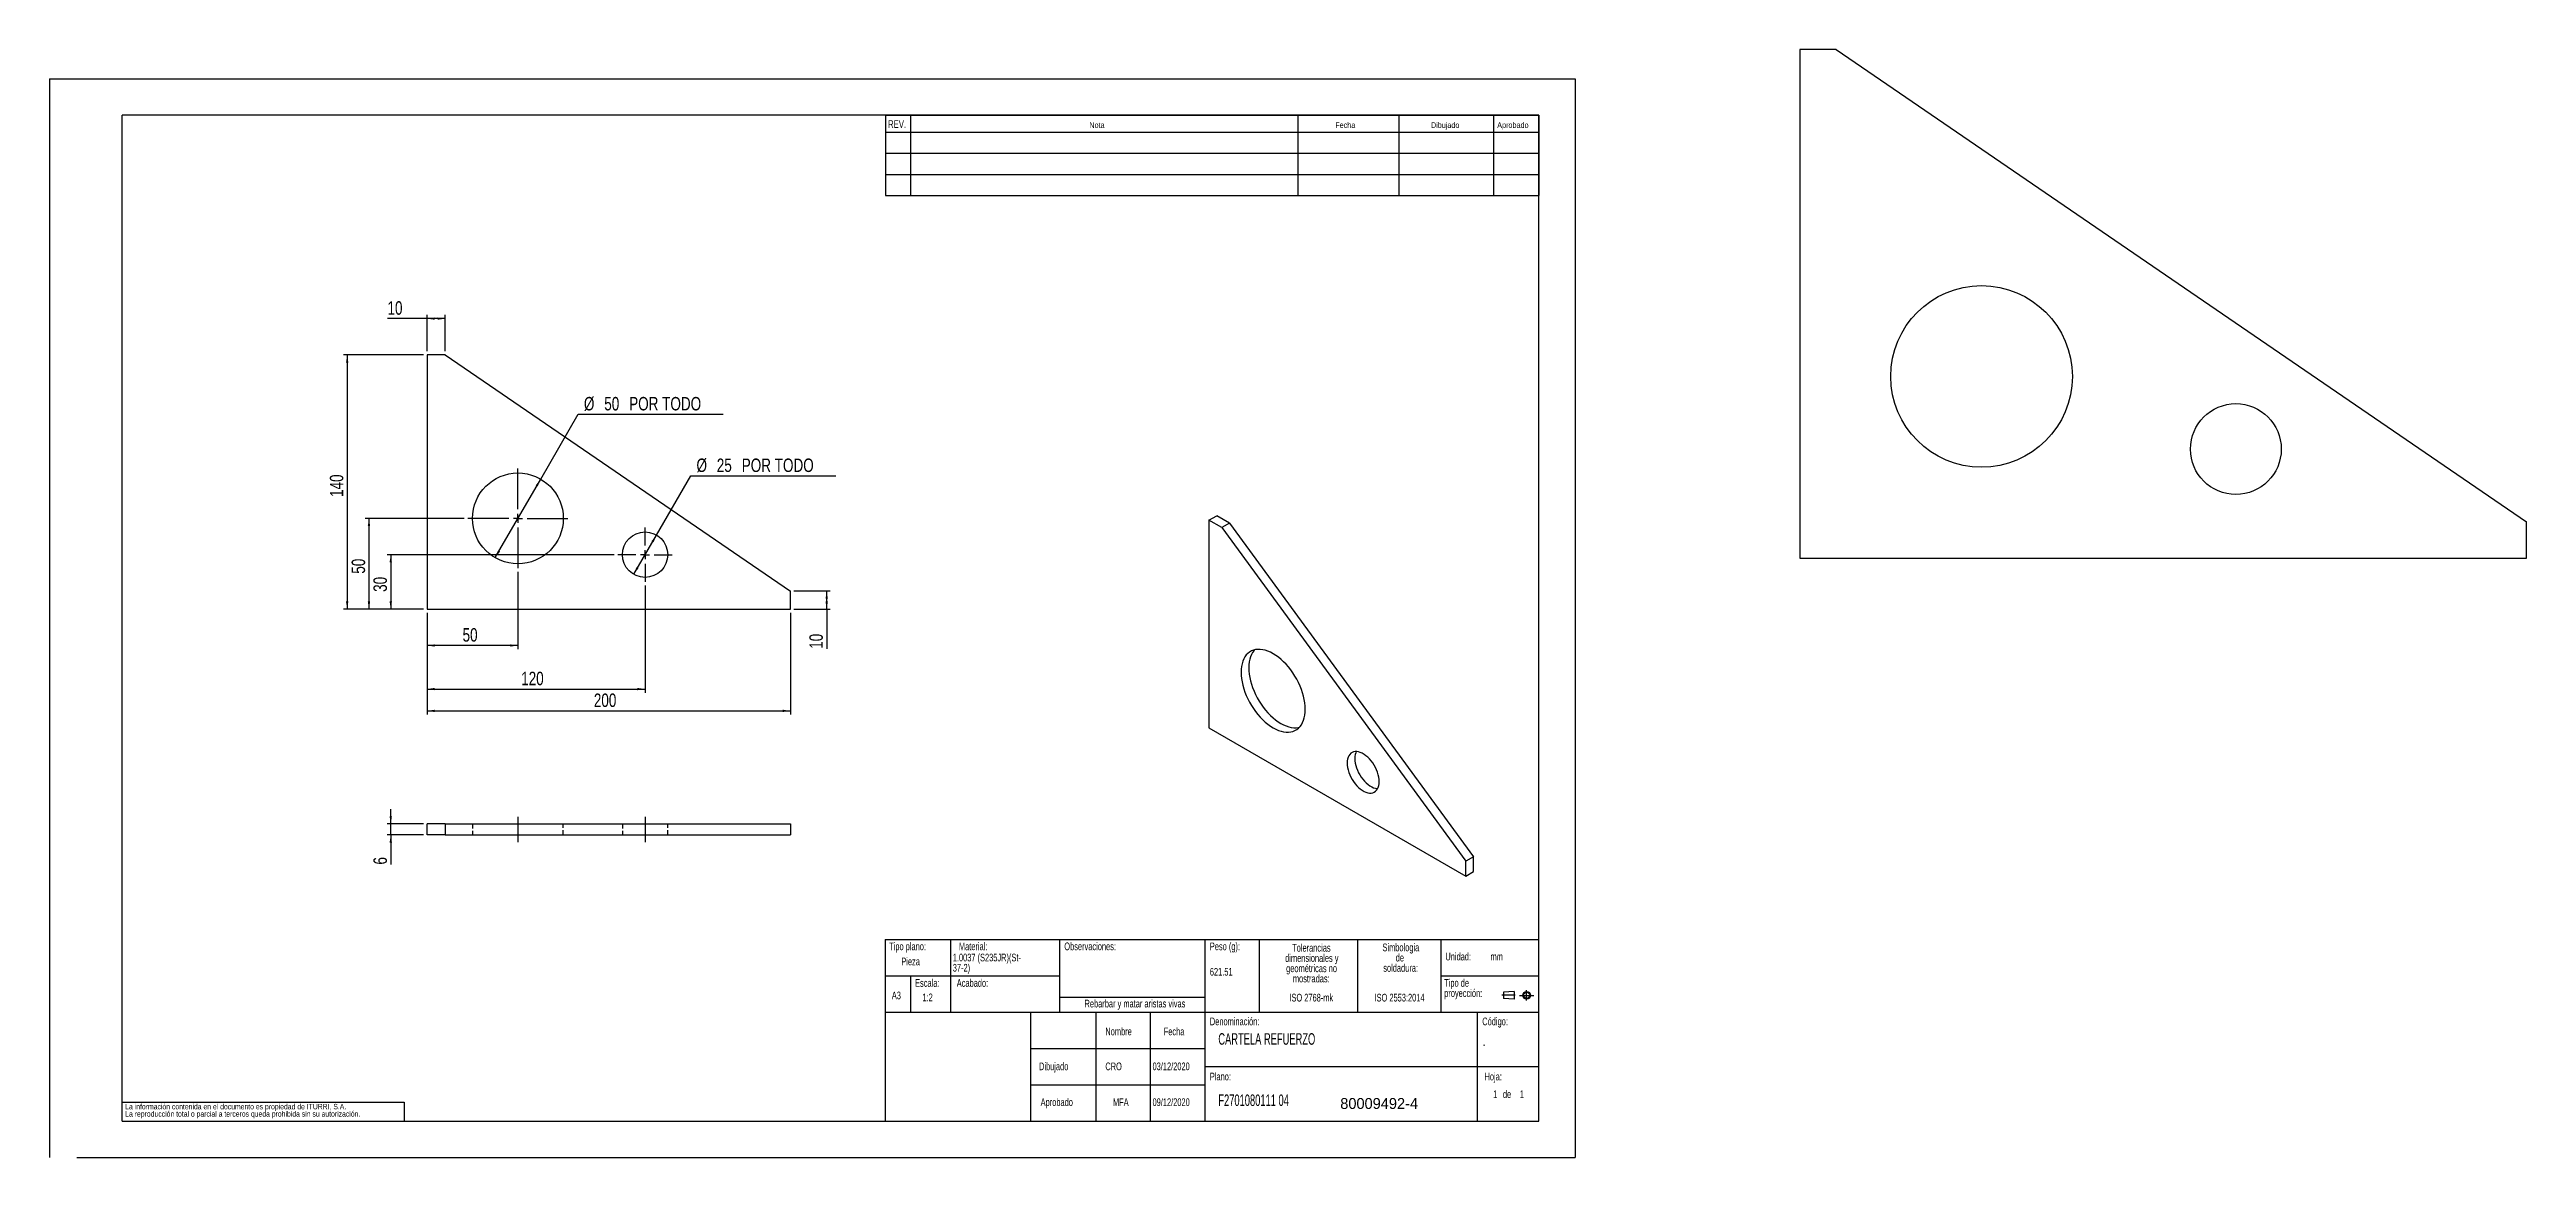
# Model space of a CAD drawing. Extents: x 0 to 2826, y 0 to 813.
# Drawn here: x 0 to 682, y 0 to 305 of the extents above.
import ezdxf

# ---------------------------------------------------------------- set-up
doc = ezdxf.new("R2010")
doc.units = 0
for name, pattern in [('SLD-CENTRADA-TRAZOS-LARGOS', [19.05, 15.24, -1.27, 1.27, -1.27]), ('SLD-CONTINUA', [0]), ('SLD-DISCONTINUA', [1.905, 1.27, -0.635])]:
    doc.linetypes.add(name, pattern=pattern)
doc.layers.get('0').update_dxf_attribs({"linetype": 'CONTINUOUS'})
doc.layers.add('FORMATO', color=7, linetype='SLD-CONTINUA')
doc.layers.add('SLD-0', color=179, linetype='SLD-CONTINUA')
doc.styles.add('SLDTEXTSTYLE0', font='TXT', dxfattribs={"width": 0.605})
doc.styles.add('SLDTEXTSTYLE1', font='TXT', dxfattribs={"width": 0.75})
doc.dimstyles.new('SLDDIMSTYLE0', dxfattribs={"dimtxt": 3.704167, "dimasz": 2.116667, "dimexe": 0, "dimexo": 0.0625, "dimgap": 0.926042, "dimtad": 1, "dimdec": 1, "dimlfac": 2, "dimrnd": 1e-09, "dimzin": 12, "dimdsep": 46, "dimtxsty": 'SLDTEXTSTYLE1', "dimsah": 1, "dimcen": 0.09, "dimadec": 0, "dimazin": 0, "dimtfac": 1, "dimtdec": 1, "dimtofl": 0, "dimtmove": 0, "dimatfit": 3, "dimfxl": 1, "dimtolj": 1, "dimtzin": 12, "dimarcsym": 0})
doc.dimstyles.new('SLDDIMSTYLE1', dxfattribs={"dimtxt": 3.704167, "dimasz": 2.116667, "dimexe": 0, "dimexo": 0.0625, "dimgap": 0.926042, "dimtad": 1, "dimdec": 1, "dimlfac": 2, "dimrnd": 1e-09, "dimzin": 12, "dimdsep": 46, "dimtxsty": 'SLDTEXTSTYLE1', "dimsah": 1, "dimcen": 0.09, "dimadec": 0, "dimazin": 0, "dimtfac": 1, "dimtdec": 1, "dimtmove": 0, "dimatfit": 0, "dimfxl": 1, "dimtolj": 1, "dimtzin": 12, "dimarcsym": 0})
doc.dimstyles.new('SLDDIMSTYLE2', dxfattribs={"dimtxt": 3.704167, "dimasz": 2.116667, "dimexe": 0, "dimexo": 0.0625, "dimgap": 0.926042, "dimtad": 0, "dimtih": 1, "dimtoh": 1, "dimdec": 1, "dimlfac": 2, "dimrnd": 1e-09, "dimzin": 12, "dimdsep": 46, "dimtxsty": 'SLDTEXTSTYLE1', "dimsah": 1, "dimcen": 0, "dimadec": 0, "dimazin": 0, "dimtfac": 1, "dimtdec": 1, "dimtmove": 0, "dimatfit": 3, "dimfxl": 1, "dimtolj": 1, "dimtzin": 12, "dimarcsym": 0})

# ---------------------------------------------------------------- blocks, each defined once
blk = doc.blocks.new('BLOQUE3')
at = {"color": 7, "linetype": 'SLD-CONTINUA'}
for p, q in [((397.68, 130.95), (395.23, 130.77)), ((395.23, 130.77), (395.23, 129.34)), ((397.68, 130.95), (397.68, 129.16)), ((397.68, 129.16), (395.23, 129.34))]:
    blk.add_line(p, q, dxfattribs=at)
at = {"color": 7, "linetype": 'SLD-CENTRADA-TRAZOS-LARGOS'}
for p, q in [((400.52, 128.85), (400.52, 131.19)), ((397.92, 130.06), (394.8, 130.06)), ((398.88, 130.02), (402.16, 130.02))]:
    blk.add_line(p, q, dxfattribs=at)
at = {"color": 7, "linetype": 'SLD-CONTINUA'}
for radius in [0.892, 0.713]:
    blk.add_circle((400.52, 130.02), radius, dxfattribs=at)
blk = doc.blocks.new('SW_NOTE_0')
at = {"layer": 'SLD-0', "color": 0, "attachment_point": 2, "style": 'SLDTEXTSTYLE0'}
for s, insert, char_height in [('dimensionales y', (7.54, -0.09), 2.1167), ('Tolerancias', (7.41, 2.73), 2.1167), ('geométricas no', (7.46, -2.92), 2.1167), ('mostradas:', (7.38, -5.74), 2.117)]:
    blk.add_mtext(s, dxfattribs=dict(at, insert=insert, char_height=char_height))
blk = doc.blocks.new('SW_NOTE_0_1')
at = {"layer": 'SLD-0', "color": 0, "attachment_point": 1, "style": 'SLDTEXTSTYLE0'}
for s, insert, char_height in [('Tipo de', (0, 2.73), 2.117), ('proyección:', (0, -0.09), 2.1167)]:
    blk.add_mtext(s, dxfattribs=dict(at, insert=insert, char_height=char_height))
blk = doc.blocks.new('SW_NOTE_0_2')
at = {"layer": 'SLD-0', "color": 0, "char_height": 2.117, "attachment_point": 2, "style": 'SLDTEXTSTYLE0'}
for s, insert in [('Simbologia', (7.11, 2.73)), ('de', (6.84, -0.09)), ('soldadura:', (7.06, -2.92))]:
    blk.add_mtext(s, dxfattribs=dict(at, insert=insert))
blk = doc.blocks.new('SW_NOTE_0_3')
at = {"layer": 'SLD-0', "color": 0, "attachment_point": 1, "style": 'SLDTEXTSTYLE0'}
for s, insert, char_height in [('37-2)', (0, -0.09), 2.117), ('1.0037 (S235JR)(St-', (0, 2.73), 2.1167)]:
    blk.add_mtext(s, dxfattribs=dict(at, insert=insert, char_height=char_height))
blk = doc.blocks.new('SW_NOTE_0_4')
at = {"layer": 'SLD-0', "color": 0, "char_height": 1.5, "attachment_point": 1, "style": 'SLDTEXTSTYLE1'}
for s, insert in [('La información contenida en el documento es propiedad de ITURRI, S.A.', (0, 1.93)), ('La reproducción total o parcial a terceros queda prohibida sin su autorización.', (0, -0.07))]:
    blk.add_mtext(s, dxfattribs=dict(at, insert=insert))
blk = doc.blocks.new('SW_NOTE_0_5')
at = {"layer": 'SLD-0', "color": 0, "attachment_point": 2, "style": 'SLDTEXTSTYLE0'}
for s, insert, char_height in [('dimensionales y', (7.54, -0.09), 2.1167), ('Tolerancias', (7.41, 2.73), 2.1167), ('geométricas no', (7.46, -2.92), 2.1167), ('mostradas:', (7.38, -5.74), 2.117)]:
    blk.add_mtext(s, dxfattribs=dict(at, insert=insert, char_height=char_height))
blk = doc.blocks.new('SW_NOTE_0_6')
at = {"layer": 'SLD-0', "color": 0, "attachment_point": 1, "style": 'SLDTEXTSTYLE0'}
for s, insert, char_height in [('Tipo de', (0, 2.73), 2.117), ('proyección:', (0, -0.09), 2.1167)]:
    blk.add_mtext(s, dxfattribs=dict(at, insert=insert, char_height=char_height))
blk = doc.blocks.new('SW_NOTE_0_7')
at = {"layer": 'SLD-0', "color": 0, "char_height": 2.117, "attachment_point": 2, "style": 'SLDTEXTSTYLE0'}
for s, insert in [('Simbologia', (7.11, 2.73)), ('de', (6.84, -0.09)), ('soldadura:', (7.06, -2.92))]:
    blk.add_mtext(s, dxfattribs=dict(at, insert=insert))
blk = doc.blocks.new('SW_NOTE_0_8')
at = {"layer": 'SLD-0', "color": 0, "attachment_point": 1, "style": 'SLDTEXTSTYLE0'}
for s, insert, char_height in [('37-2)', (0, -0.09), 2.117), ('1.0037 (S235JR)(St-', (0, 2.73), 2.1167)]:
    blk.add_mtext(s, dxfattribs=dict(at, insert=insert, char_height=char_height))
blk = doc.blocks.new('SW_NOTE_0_9')
at = {"layer": 'SLD-0', "color": 0, "char_height": 1.5, "attachment_point": 1, "style": 'SLDTEXTSTYLE1'}
for s, insert in [('La información contenida en el documento es propiedad de ITURRI, S.A.', (0, 1.93)), ('La reproducción total o parcial a terceros queda prohibida sin su autorización.', (0, -0.07))]:
    blk.add_mtext(s, dxfattribs=dict(at, insert=insert))
blk = doc.blocks.new('_D')
at = {"layer": 'FORMATO', "color": 7, "transparency": 16777216}
for p, q in [((102.93, 220.96), (80.93, 220.96)), ((81.93, 220.96), (81.93, 150.96)), ((102.93, 150.96), (80.93, 150.96))]:
    blk.add_line(p, q, dxfattribs=at)
for points in [[(81.93, 220.96), (81.61, 218.84), (82.26, 218.84)], [(81.93, 150.96), (82.26, 153.07), (81.61, 153.07)]]:
    blk.add_solid(points, dxfattribs=at)
at = {"layer": 'FORMATO', "color": 7, "transparency": 16777216, "insert": (77.16, 181.85), "char_height": 3.704, "attachment_point": 1, "rotation": 90, "style": 'SLDTEXTSTYLE1'}
blk.add_mtext('140', dxfattribs=at)
blk = doc.blocks.new('_D_1')
at = {"layer": 'FORMATO', "color": 7, "transparency": 16777216}
for p, q in [((114.18, 175.96), (86.93, 175.96)), ((87.93, 175.96), (87.93, 150.96)), ((102.93, 150.96), (86.93, 150.96))]:
    blk.add_line(p, q, dxfattribs=at)
for points in [[(87.93, 175.96), (87.61, 173.84), (88.26, 173.84)], [(87.93, 150.96), (88.26, 153.07), (87.61, 153.07)]]:
    blk.add_solid(points, dxfattribs=at)
at = {"layer": 'FORMATO', "color": 7, "transparency": 16777216, "insert": (83.16, 160.72), "char_height": 3.704, "attachment_point": 1, "rotation": 90, "style": 'SLDTEXTSTYLE1'}
blk.add_mtext('50', dxfattribs=at)
blk = doc.blocks.new('_D_2')
at = {"layer": 'FORMATO', "color": 7, "transparency": 16777216}
for p, q in [((103.93, 149.96), (103.93, 121.96)), ((203.93, 149.96), (203.93, 121.96)), ((103.93, 122.96), (203.93, 122.96))]:
    blk.add_line(p, q, dxfattribs=at)
for points in [[(103.93, 122.96), (106.05, 122.63), (106.05, 123.28)], [(203.93, 122.96), (201.82, 123.28), (201.82, 122.63)]]:
    blk.add_solid(points, dxfattribs=at)
at = {"layer": 'FORMATO', "color": 7, "transparency": 16777216, "insert": (149.83, 127.73), "char_height": 3.704, "attachment_point": 1, "style": 'SLDTEXTSTYLE1'}
blk.add_mtext('200', dxfattribs=at)
blk = doc.blocks.new('_D_3')
at = {"layer": 'FORMATO', "color": 7, "transparency": 16777216}
for p, q in [((128.93, 161.21), (128.93, 139.96)), ((103.93, 149.96), (103.93, 139.96)), ((128.93, 140.96), (103.93, 140.96))]:
    blk.add_line(p, q, dxfattribs=at)
for points in [[(103.93, 140.96), (106.05, 140.63), (106.05, 141.28)], [(128.93, 140.96), (126.82, 141.28), (126.82, 140.63)]]:
    blk.add_solid(points, dxfattribs=at)
at = {"layer": 'FORMATO', "color": 7, "transparency": 16777216, "insert": (113.7, 145.73), "char_height": 3.704, "attachment_point": 1, "style": 'SLDTEXTSTYLE1'}
blk.add_mtext('50', dxfattribs=at)
blk = doc.blocks.new('_D_4')
at = {"layer": 'FORMATO', "color": 7, "transparency": 16777216}
for p, q in [((155.43, 165.96), (92.93, 165.96)), ((93.93, 165.96), (93.93, 150.96)), ((102.93, 150.96), (92.93, 150.96))]:
    blk.add_line(p, q, dxfattribs=at)
for points in [[(93.93, 165.96), (93.61, 163.84), (94.26, 163.84)], [(93.93, 150.96), (94.26, 153.07), (93.61, 153.07)]]:
    blk.add_solid(points, dxfattribs=at)
at = {"layer": 'FORMATO', "color": 7, "transparency": 16777216, "insert": (89.16, 155.72), "char_height": 3.704, "attachment_point": 1, "rotation": 90, "style": 'SLDTEXTSTYLE1'}
blk.add_mtext('30', dxfattribs=at)
blk = doc.blocks.new('_D_5')
at = {"layer": 'FORMATO', "color": 7, "transparency": 16777216}
for p, q in [((163.93, 157.46), (163.93, 127.96)), ((103.93, 149.96), (103.93, 127.96)), ((103.93, 128.96), (163.93, 128.96))]:
    blk.add_line(p, q, dxfattribs=at)
for points in [[(103.93, 128.96), (106.05, 128.63), (106.05, 129.28)], [(163.93, 128.96), (161.82, 129.28), (161.82, 128.63)]]:
    blk.add_solid(points, dxfattribs=at)
at = {"layer": 'FORMATO', "color": 7, "transparency": 16777216, "insert": (129.83, 133.73), "char_height": 3.704, "attachment_point": 1, "style": 'SLDTEXTSTYLE1'}
blk.add_mtext('120', dxfattribs=at)
blk = doc.blocks.new('_D_6')
at = {"layer": 'FORMATO', "color": 7, "transparency": 16777216}
for p, q in [((204.93, 155.96), (214.93, 155.96)), ((204.93, 150.96), (214.93, 150.96)), ((213.93, 150.96), (213.93, 155.96)), ((213.93, 150.96), (213.93, 140.05))]:
    blk.add_line(p, q, dxfattribs=at)
for points in [[(213.93, 155.96), (213.61, 153.84), (214.26, 153.84)], [(213.93, 150.96), (214.26, 153.07), (213.61, 153.07)]]:
    blk.add_solid(points, dxfattribs=at)
at = {"layer": 'FORMATO', "color": 7, "transparency": 16777216, "insert": (209.16, 140.05), "char_height": 3.704, "attachment_point": 1, "rotation": 90, "style": 'SLDTEXTSTYLE1'}
blk.add_mtext('10', dxfattribs=at)
blk = doc.blocks.new('_D_7')
at = {"layer": 'FORMATO', "color": 7, "transparency": 16777216}
for p, q in [((103.93, 221.96), (103.93, 231.96)), ((108.93, 221.96), (108.93, 231.96)), ((103.93, 230.96), (93.03, 230.96)), ((108.93, 230.96), (103.93, 230.96))]:
    blk.add_line(p, q, dxfattribs=at)
for points in [[(103.93, 230.96), (106.05, 230.63), (106.05, 231.28)], [(108.93, 230.96), (106.82, 231.28), (106.82, 230.63)]]:
    blk.add_solid(points, dxfattribs=at)
at = {"layer": 'FORMATO', "color": 7, "transparency": 16777216, "insert": (93.03, 235.73), "char_height": 3.704, "attachment_point": 1, "style": 'SLDTEXTSTYLE1'}
blk.add_mtext('10', dxfattribs=at)
blk = doc.blocks.new('_D_8')
at = {"layer": 'FORMATO', "transparency": 16777216}
for p, q in [((135.2, 186.77), (145.52, 204.6)), ((145.52, 204.6), (185.48, 204.6)), ((122.67, 165.14), (135.2, 186.77))]:
    blk.add_line(p, q, dxfattribs=at)
for points in [[(135.2, 186.77), (133.85, 185.1), (134.42, 184.78)], [(122.67, 165.14), (124.02, 166.81), (123.45, 167.13)]]:
    blk.add_solid(points, dxfattribs=at)
at = {"layer": 'FORMATO', "transparency": 16777216, "char_height": 3.704, "attachment_point": 1, "style": 'SLDTEXTSTYLE1'}
for s, insert in [('%%c', (147.1, 209.38)), ('50', (152.7, 209.38)), ('POR TODO', (159.56, 209.38))]:
    blk.add_mtext(s, dxfattribs=dict(at, insert=insert))
blk = doc.blocks.new('_D_9')
at = {"layer": 'FORMATO', "transparency": 16777216}
for p, q in [((167.07, 171.36), (176.5, 187.65)), ((176.5, 187.65), (216.47, 187.65)), ((160.8, 160.55), (167.07, 171.36))]:
    blk.add_line(p, q, dxfattribs=at)
for points in [[(167.07, 171.36), (165.72, 169.7), (166.29, 169.37)], [(160.8, 160.55), (162.14, 162.22), (161.58, 162.54)]]:
    blk.add_solid(points, dxfattribs=at)
at = {"layer": 'FORMATO', "transparency": 16777216, "char_height": 3.704, "attachment_point": 1, "style": 'SLDTEXTSTYLE1'}
for s, insert in [('%%c', (178.09, 192.43)), ('25', (183.68, 192.43)), ('POR TODO', (190.55, 192.43))]:
    blk.add_mtext(s, dxfattribs=dict(at, insert=insert))
blk = doc.blocks.new('SW_CENTERMARKSYMBOL_0')
at = {"layer": 'FORMATO', "color": 0}
for p, q in [((0, 2.5), (0, 7.5)), ((-2.5, 0), (-7.5, 0)), ((0, 0), (-1.25, 0)), ((0, 0), (0, 1.25)), ((0, 0), (0, -1.25)), ((0, 0), (1.25, 0)), ((2.5, 0), (7.5, 0)), ((0, -2.5), (0, -7.5))]:
    blk.add_line(p, q, dxfattribs=at)
blk = doc.blocks.new('SW_CENTERMARKSYMBOL_1')
at = {"layer": 'FORMATO', "color": 0}
for p, q in [((0, 2.5), (0, 13.75)), ((-2.5, 0), (-13.75, 0)), ((0, 0), (-1.25, 0)), ((0, 0), (0, 1.25)), ((0, 0), (0, -1.25)), ((0, 0), (1.25, 0)), ((2.5, 0), (13.75, 0)), ((0, -2.5), (0, -13.75))]:
    blk.add_line(p, q, dxfattribs=at)
blk = doc.blocks.new('_D_10')
at = {"layer": 'FORMATO', "color": 7, "transparency": 16777216}
for p, q in [((93.93, 91.81), (93.93, 95.89)), ((102.93, 91.81), (92.93, 91.81)), ((102.93, 88.81), (92.93, 88.81)), ((93.93, 88.81), (93.93, 91.81)), ((93.93, 88.81), (93.93, 80.64))]:
    blk.add_line(p, q, dxfattribs=at)
for points in [[(93.93, 91.81), (94.26, 93.93), (93.61, 93.93)], [(93.93, 88.81), (93.61, 86.7), (94.26, 86.7)]]:
    blk.add_solid(points, dxfattribs=at)
at = {"layer": 'FORMATO', "color": 7, "transparency": 16777216, "insert": (89.16, 80.64), "char_height": 3.7, "attachment_point": 1, "rotation": 90, "style": 'SLDTEXTSTYLE1'}
blk.add_mtext('6', dxfattribs=at)

msp = doc.modelspace()

# ---------------------------------------------------------------- linework, layer by layer
at = {"color": 7, "linetype": 'SLD-CONTINUA'}
for p, q in [((481.84, 305.035), (481.84, 165.035)), ((491.84, 305.035), (481.84, 305.035)), ((491.84, 305.035), (681.84, 175.035)), ((0, 297), (420, 297)), ((0, 297), (0, -0.001)), ((420, 297), (420, 0)), ((410, 287), (20, 287)), ((20, 10), (20, 287)), ((410, 10), (410, 287)), ((103.935, 220.955), (103.935, 150.955)), ((108.935, 220.955), (103.935, 220.955)), ((108.935, 220.955), (203.935, 155.955)), ((319.165, 175.44), (321.286, 176.665)), ((319.165, 175.44), (319.165, 118.282)), ((322.7, 173.399), (319.165, 175.44)), ((324.822, 174.624), (321.286, 176.665)), ((324.822, 174.624), (322.7, 173.399)), ((322.7, 173.399), (389.875, 81.545)), ((324.822, 174.624), (391.997, 82.769)), ((681.84, 165.035), (681.84, 175.035)), ((481.84, 165.035), (681.84, 165.035)), ((103.935, 150.955), (203.935, 150.955)), ((203.935, 150.955), (203.935, 155.955)), ((319.165, 118.282), (389.875, 77.462)), ((108.935, 91.815), (103.935, 91.815)), ((103.935, 88.815), (103.935, 91.815)), ((108.935, 88.815), (103.935, 88.815)), ((108.935, 91.815), (108.935, 88.815)), ((108.935, 91.815), (203.935, 91.815)), ((108.935, 88.815), (203.935, 88.815)), ((203.935, 91.815), (203.935, 88.815)), ((391.997, 82.769), (389.875, 81.545)), ((391.997, 78.687), (391.997, 82.769)), ((389.875, 77.462), (389.875, 81.545)), ((389.875, 77.462), (391.997, 78.687)), ((230, 60), (410, 60)), ((230, 60), (230, 10)), ((20, 10), (410, 10)), ((7.531, 0), (420, 0))]:
    msp.add_line(p, q, dxfattribs=at)
at = {"color": 7, "linetype": 'SLD-DISCONTINUA'}
for p, q in [((116.435, 91.815), (116.435, 88.815)), ((141.435, 88.815), (141.435, 91.815)), ((157.685, 91.815), (157.685, 88.815)), ((170.185, 88.815), (170.185, 91.815))]:
    msp.add_line(p, q, dxfattribs=at)
at = {"color": 7, "linetype": 'SLD-CONTINUA', "flags": 128}
for points in [[(345.681, 123.388), (345.651, 124.248), (345.561, 125.138), (345.411, 126.05), (345.202, 126.979), (344.937, 127.918), (344.616, 128.861), (344.242, 129.802), (343.818, 130.733), (343.345, 131.65), (342.829, 132.544), (342.271, 133.411), (341.677, 134.245), (341.049, 135.039), (340.393, 135.788), (339.712, 136.488), (339.012, 137.133), (338.297, 137.718), (337.572, 138.241), (336.842, 138.697), (336.113, 139.084), (335.388, 139.398), (334.673, 139.638), (333.973, 139.801), (333.292, 139.887), (332.636, 139.896), (332.008, 139.826), (331.414, 139.679), (330.856, 139.456), (330.34, 139.158), (329.867, 138.786), (329.443, 138.345), (329.069, 137.836), (328.748, 137.264), (328.483, 136.631), (328.274, 135.943), (328.124, 135.204), (328.034, 134.419), (328.004, 133.593), (328.034, 132.733), (328.124, 131.844), (328.274, 130.932), (328.483, 130.003), (328.748, 129.064), (329.069, 128.12), (329.443, 127.18), (329.867, 126.248), (330.34, 125.332), (330.856, 124.437), (331.414, 123.57), (332.008, 122.737), (332.636, 121.943), (333.292, 121.193), (333.973, 120.494), (334.673, 119.849), (335.388, 119.263), (336.113, 118.74), (336.842, 118.284), (337.572, 117.897), (338.297, 117.583), (339.012, 117.344), (339.712, 117.18), (340.393, 117.094), (341.049, 117.086), (341.677, 117.155), (342.271, 117.302), (342.829, 117.526), (343.345, 117.824), (343.818, 118.195), (344.242, 118.636), (344.616, 119.145), (344.937, 119.718), (345.202, 120.351), (345.411, 121.039), (345.561, 121.778), (345.651, 122.563), (345.681, 123.388)], [(331.744, 139.772), (331.564, 139.57), (331.19, 139.061), (330.869, 138.488), (330.604, 137.856), (330.395, 137.167), (330.246, 136.428), (330.155, 135.643), (330.125, 134.818), (330.155, 133.958), (330.246, 133.068), (330.395, 132.156), (330.604, 131.227), (330.869, 130.288), (331.19, 129.345), (331.564, 128.404), (331.989, 127.473), (332.461, 126.557), (332.977, 125.662), (333.535, 124.795), (334.129, 123.961), (334.757, 123.167), (335.413, 122.418), (336.094, 121.718), (336.794, 121.074), (337.509, 120.488), (338.234, 119.965), (338.964, 119.509), (339.694, 119.122), (340.419, 118.808), (341.134, 118.568), (341.834, 118.405), (342.514, 118.319), (343.171, 118.31), (343.798, 118.38), (344.062, 118.434)], [(366.011, 103.487), (365.981, 104.097), (365.892, 104.733), (365.744, 105.386), (365.541, 106.049), (365.284, 106.711), (364.977, 107.364), (364.624, 107.999), (364.23, 108.608), (363.801, 109.182), (363.342, 109.714), (362.859, 110.195), (362.359, 110.621), (361.848, 110.985), (361.334, 111.281), (360.824, 111.507), (360.324, 111.659), (359.841, 111.735), (359.382, 111.733), (358.952, 111.655), (358.558, 111.501), (358.206, 111.273), (357.899, 110.974), (357.642, 110.608), (357.438, 110.181), (357.291, 109.698), (357.202, 109.165), (357.172, 108.589), (357.202, 107.98), (357.291, 107.344), (357.438, 106.69), (357.642, 106.028), (357.899, 105.365), (358.206, 104.712), (358.558, 104.077), (358.952, 103.468), (359.382, 102.894), (359.841, 102.363), (360.324, 101.881), (360.824, 101.455), (361.334, 101.092), (361.848, 100.795), (362.359, 100.569), (362.859, 100.417), (363.342, 100.342), (363.801, 100.343), (364.23, 100.421), (364.624, 100.575), (364.977, 100.803), (365.284, 101.102), (365.541, 101.468), (365.744, 101.895), (365.892, 102.379), (365.981, 102.912), (366.011, 103.487)], [(359.713, 111.742), (359.56, 111.406), (359.412, 110.922), (359.323, 110.389), (359.293, 109.814), (359.323, 109.204), (359.412, 108.568), (359.56, 107.915), (359.763, 107.252), (360.02, 106.59), (360.327, 105.937), (360.68, 105.302), (361.073, 104.693), (361.503, 104.119), (361.962, 103.587), (362.445, 103.106), (362.945, 102.68), (363.456, 102.316), (363.97, 102.02), (364.48, 101.794), (364.98, 101.642), (365.463, 101.566), (365.591, 101.559)]]:
    msp.add_lwpolyline(points, dxfattribs=at)
at = {"color": 7, "linetype": 'SLD-CONTINUA'}
for centre, radius in [((531.84, 215.035), 25), ((601.84, 195.035), 12.5), ((128.935, 175.955), 12.5), ((163.935, 165.955), 6.25)]:
    msp.add_circle(centre, radius, dxfattribs=at)
at = {"layer": 'FORMATO'}
for p, q in [((230.091, 287), (410, 287)), ((230.091, 287), (230.091, 264.866)), ((237.034, 287), (237.034, 264.866)), ((343.657, 287), (343.657, 264.866)), ((371.462, 287), (371.462, 264.866)), ((397.513, 287), (397.513, 264.866)), ((410, 287), (410, 264.866)), ((230.091, 282.266), (410, 282.266)), ((230.091, 276.466), (410, 276.466)), ((230.091, 270.666), (410, 270.666)), ((230.091, 264.866), (410, 264.866))]:
    msp.add_line(p, q, dxfattribs=at)
at = {"layer": 'FORMATO', "color": 7, "linetype": 'SLD-CENTRADA-TRAZOS-LARGOS'}
for p, q in [((128.935, 93.815), (128.935, 86.815)), ((163.935, 93.815), (163.935, 86.815))]:
    msp.add_line(p, q, dxfattribs=at)
at = {"layer": 'SLD-0'}
for p, q in [((248, 60), (248, 40)), ((278, 60), (278, 40)), ((318, 60), (318, 40)), ((333, 60), (333, 40)), ((360.082, 60), (360.082, 40)), ((383, 60), (383, 40)), ((230, 50), (248, 50)), ((237, 50), (237, 40)), ((248, 50), (278, 50)), ((383, 50), (410, 50)), ((278, 44.158), (318, 44.158)), ((230, 40), (410, 40)), ((270, 40), (270, 10)), ((288, 40), (288, 10)), ((303, 40), (303, 10)), ((318, 40), (318, 10)), ((393, 40), (393, 10)), ((270, 30), (318, 30)), ((318, 25), (393, 25)), ((393, 25), (410, 25)), ((20.002, 15.245), (97.629, 15.245)), ((97.629, 15.245), (97.629, 10)), ((270, 20), (318, 20))]:
    msp.add_line(p, q, dxfattribs=at)

# ---------------------------------------------------------------- block references
at = {"color": 7, "linetype": 'Continuous', "xscale": 1.2, "yscale": 1.2, "zscale": 1.2}
msp.add_blockref('BLOQUE3', (-74.011, -111.408), dxfattribs=at)
msp.add_blockref('BLOQUE3', (-74.011, -111.408), dxfattribs=at)
at = {"layer": 'FORMATO', "color": 7}
for name, p in [('SW_CENTERMARKSYMBOL_1', (128.935, 175.955)), ('SW_CENTERMARKSYMBOL_0', (163.935, 165.955))]:
    msp.add_blockref(name, p, dxfattribs=at)
at = {"layer": 'SLD-0'}
for name, p in [('SW_NOTE_0_3', (248.635, 53.377)), ('SW_NOTE_0_8', (248.635, 53.377)), ('SW_NOTE_0', (339.945, 56.056)), ('SW_NOTE_0_5', (339.945, 56.056)), ('SW_NOTE_0_2', (364.873, 56.166)), ('SW_NOTE_0_7', (364.873, 56.166)), ('SW_NOTE_0_1', (383.914, 46.391)), ('SW_NOTE_0_6', (383.914, 46.391)), ('SW_NOTE_0_4', (20.838, 12.819)), ('SW_NOTE_0_9', (20.838, 12.819))]:
    msp.add_blockref(name, p, dxfattribs=at)

# ---------------------------------------------------------------- texts
at = {"insert": (355.303, 16.358), "char_height": 3, "attachment_point": 1}
msp.add_mtext_dynamic_manual_height_columns('80009492-4', width=69.9315, gutter_width=14.111, heights=[0], dxfattribs=at)
at = {"layer": 'FORMATO', "attachment_point": 1, "style": 'SLDTEXTSTYLE1'}
for s, insert, char_height in [('REV.', (230.836, 285.552), 2.1167), ('Nota', (286.224, 285.026), 1.5875), ('Fecha', (353.926, 285.026), 1.5875), ('Dibujado', (380.261, 285.026), 1.5875), ('Aprobado', (398.51, 285.026), 1.5875)]:
    msp.add_mtext(s, dxfattribs=dict(at, insert=insert, char_height=char_height))
at = {"layer": 'SLD-0', "style": 'SLDTEXTSTYLE0'}
for s, insert, char_height, attachment_point in [('Tipo plano:', (231.129, 59.181), 2.11667, 1), ('Tipo plano:', (231.129, 59.181), 2.11667, 1), ('Pieza', (234.473, 55.019), 2.1167, 1), ('Pieza', (234.473, 55.019), 2.1167, 1), ('Material:', (250.33, 59.181), 2.1167, 1), ('Material:', (250.33, 59.181), 2.1167, 1), ('Observaciones:', (279.339, 59.181), 2.11667, 1), ('Observaciones:', (279.339, 59.181), 2.11667, 1), ('Peso (g):', (319.403, 59.181), 2.1167, 1), ('Peso (g):', (319.403, 59.181), 2.1167, 1), ('Unidad:', (384.246, 56.371), 2.1167, 1), ('Unidad:', (384.246, 56.371), 2.1167, 1), ('mm', (396.662, 56.371), 2.1167, 1), ('mm', (396.662, 56.371), 2.1167, 1), ('Escala:', (238.263, 49.101), 2.1167, 1), ('Escala:', (238.263, 49.101), 2.1167, 1), ('Acabado:', (249.738, 49.101), 2.1167, 1), ('Acabado:', (249.738, 49.101), 2.1167, 1), ('621.51', (319.403, 52.181), 2.1167, 1), ('621.51', (319.403, 52.181), 2.1167, 1), ('A3', (231.859, 45.674), 2.1167, 1), ('A3', (231.859, 45.674), 2.1167, 1), ('1:2', (240.29, 45.135), 2.1167, 1), ('1:2', (240.29, 45.135), 2.1167, 1), ('Rebarbar y matar aristas vivas', (298.785, 43.424), 2.11667, 2), ('Rebarbar y matar aristas vivas', (298.785, 43.424), 2.11667, 2), ('ISO 2768-mk', (347.337, 45.06), 2.11667, 2), ('ISO 2768-mk', (347.337, 45.06), 2.11667, 2), ('ISO 2553:2014', (371.625, 45.06), 2.11667, 2), ('ISO 2553:2014', (371.625, 45.06), 2.11667, 2), ('Nombre', (290.638, 35.755), 2.1167, 1), ('Nombre', (290.638, 35.755), 2.1167, 1), ('Fecha', (306.708, 35.755), 2.1167, 1), ('Fecha', (306.708, 35.755), 2.1167, 1), ('Denominación:', (319.403, 38.514), 2.11667, 1), ('Denominación:', (319.403, 38.514), 2.11667, 1), ('CARTELA REFUERZO', (321.739, 34.217), 3.175, 1), ('CARTELA REFUERZO', (321.739, 34.217), 3.175, 1), ('Código:', (394.398, 38.514), 2.1167, 1), ('Código:', (394.398, 38.514), 2.1167, 1), ('-', (394.586, 32.193), 2.117, 1), ('-', (394.586, 32.193), 2.117, 1), ('Dibujado', (272.373, 26.14), 2.1167, 1), ('Dibujado', (272.373, 26.14), 2.1167, 1), ('CRO', (290.638, 26.14), 2.1167, 1), ('03/12/2020', (303.629, 26.14), 2.1167, 1), ('Plano:', (319.403, 23.338), 2.1167, 1), ('Plano:', (319.403, 23.338), 2.1167, 1), ('Hoja:', (395.014, 23.338), 2.1167, 1), ('Hoja:', (395.014, 23.338), 2.1167, 1), ('Aprobado', (272.825, 16.282), 2.1167, 1), ('Aprobado', (272.825, 16.282), 2.1167, 1), ('MFA', (292.735, 16.282), 2.1167, 1), ('09/12/2020', (303.629, 16.282), 2.1167, 1), ('F2701080111 04', (321.739, 17.347), 3.175, 1), ('F2701080111 04', (321.739, 17.347), 3.175, 1), ('1', (397.413, 18.475), 2.117, 1), ('1', (397.413, 18.475), 2.117, 1), ('1', (397.413, 18.475), 2.117, 1), ('1', (397.413, 18.475), 2.117, 1), ('de', (400.078, 18.475), 2.1167, 1), ('de', (400.078, 18.475), 2.1167, 1), ('de', (400.078, 18.475), 2.1167, 1), ('de', (400.078, 18.475), 2.1167, 1), ('1', (404.731, 18.475), 2.117, 1), ('1', (404.731, 18.475), 2.117, 1), ('1', (404.731, 18.475), 2.117, 1), ('1', (404.731, 18.475), 2.117, 1)]:
    msp.add_mtext(s, dxfattribs=dict(at, insert=insert, char_height=char_height, attachment_point=attachment_point))

# ---------------------------------------------------------------- dimensions: what is measured, and where the dimension line sits
at = {"layer": 'FORMATO', "color": 7}
for base, p1, p2, dimstyle, picture, middle in [((103.935, 230.955), (108.935, 220.955), (103.935, 220.955), 'SLDDIMSTYLE1', '_D_7', (95.762, 230.955)), ((103.935, 140.955), (128.935, 162.205), (103.935, 150.955), 'SLDDIMSTYLE0', '_D_3', (116.435, 140.955)), ((163.935, 128.955), (103.935, 150.955), (163.935, 158.455), 'SLDDIMSTYLE0', '_D_5', (133.935, 128.955)), ((203.935, 122.955), (103.935, 150.955), (203.935, 150.955), 'SLDDIMSTYLE0', '_D_2', (153.935, 122.955))]:
    dim = msp.add_linear_dim(base=base, p1=p1, p2=p2, dimstyle=dimstyle, dxfattribs=at)
    dim.commit()
    dim.dimension.update_dxf_attribs({"geometry": picture, "text_midpoint": middle, "dimtype": 160})
for base, p1, p2, dimstyle, picture, middle in [((81.935, 150.955), (103.935, 220.955), (103.935, 150.955), 'SLDDIMSTYLE0', '_D', (81.935, 185.955)), ((87.935, 150.955), (115.185, 175.955), (103.935, 150.955), 'SLDDIMSTYLE0', '_D_1', (87.935, 163.455)), ((93.935, 150.955), (156.435, 165.955), (103.935, 150.955), 'SLDDIMSTYLE0', '_D_4', (93.935, 158.455)), ((213.935, 155.955), (203.935, 150.955), (203.935, 155.955), 'SLDDIMSTYLE1', '_D_6', (213.935, 142.783)), ((93.935, 91.815), (103.935, 88.815), (103.935, 91.815), 'SLDDIMSTYLE1', '_D_10', (93.935, 82.011))]:
    dim = msp.add_linear_dim(base=base, p1=p1, p2=p2, angle=90, dimstyle=dimstyle, dxfattribs=at)
    dim.commit()
    dim.dimension.update_dxf_attribs({"geometry": picture, "text_midpoint": middle, "dimtype": 160})
at = {"layer": 'FORMATO'}
for p1, p2, picture, middle in [((135.197, 186.774), (122.673, 165.137), '_D_8', (166.294, 207.618)), ((167.068, 171.363), (160.802, 160.547), '_D_9', (197.282, 190.669))]:
    dim = msp.add_diameter_dim_2p(p1=p1, p2=p2, text='<> POR TODO', dimstyle='SLDDIMSTYLE2', dxfattribs=at)
    dim.commit()
    dim.dimension.update_dxf_attribs({"geometry": picture, "text_midpoint": middle, "dimtype": 163})

doc.saveas('drawing.dxf')
